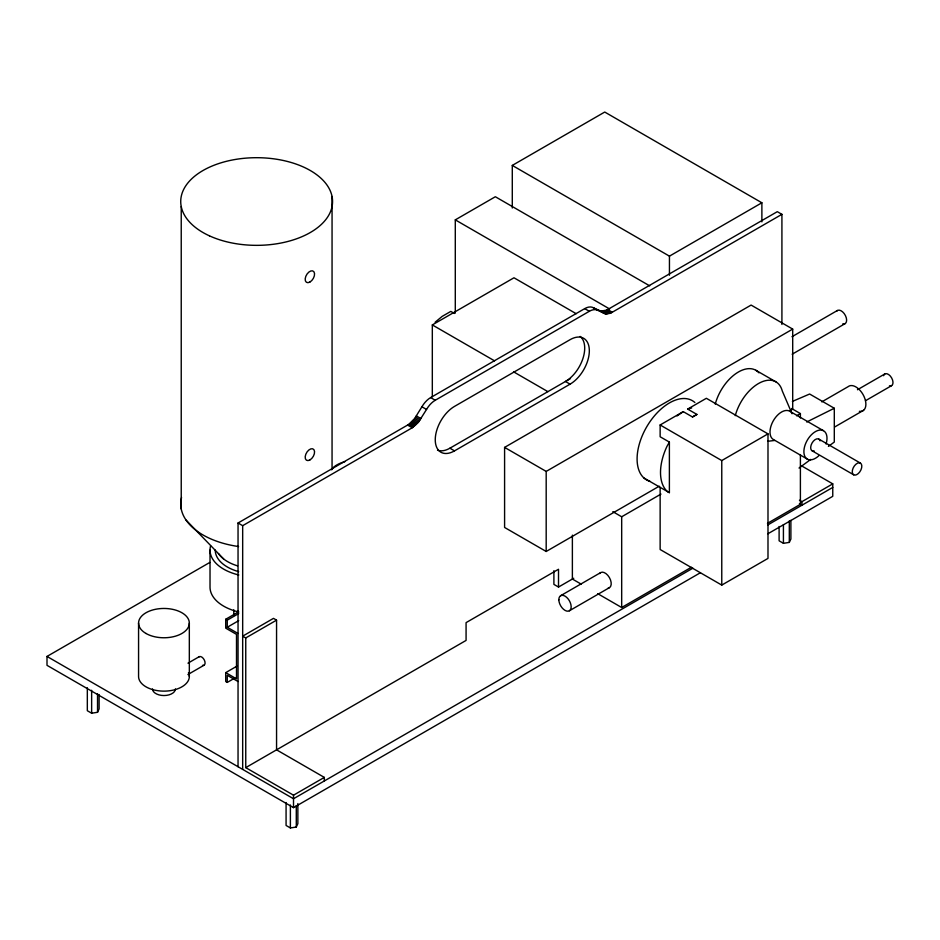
<?xml version="1.0" encoding="UTF-8"?>
<svg xmlns="http://www.w3.org/2000/svg" width="940" height="940" viewBox="0 0 940 940"><rect width="100%" height="100%" fill="white"/><g stroke="black" fill="none" stroke-linecap="round" stroke-linejoin="round"><path stroke-width="1.41" d="M87.326 687.763L87.326 710.722L91.638 713.202L97.537 712.297L99.111 708.889L99.111 694.543M286.077 802.513L286.077 825.461L290.389 827.952L296.288 827.047L297.863 823.64L297.863 803.559M779.107 526.471L779.107 540.817L783.42 543.308L789.306 542.404L790.893 538.996L790.893 520.349M669.386 442.094L666.977 446.347A45.755 26.414 -60 0 0 667.423 491.573L669.386 492.654L669.386 442.094L660.139 436.759L660.139 424.974L683.251 411.638L692.498 416.972L696.904 414.423L687.669 409.088L706.363 398.29L767.992 433.869L767.992 558.407L721.767 585.091L660.139 549.512L660.139 487.32M238.043 766.735L238.043 523.004L408.712 424.422L414.704 418.441L421.919 406.785A17.425 10.07 -60 0 1 430.637 397.585L584.704 308.626A17.425 10.07 -60 0 1 593.422 307.768L600.637 311.093L606.629 310.141L777.298 211.676L781.916 214.344L781.916 324.464M238.043 523.004L242.673 525.672L412.249 427.759L418.418 422.295L426.537 409.452A17.425 10.07 -60 0 1 435.255 400.252L589.333 311.293A17.425 10.07 -60 0 1 598.04 310.435L605.266 313.76L611.259 312.82L781.916 214.344M677 415.962L683.251 411.638M435.126 322.232L442.2 316.369L450.812 311.399L454.373 313.455M799.024 468.038L810.785 459.378M828.422 446.394L834.297 442.059L834.297 408.254L809.645 394.024L792.397 401.415M692.498 416.972L696.904 414.423M512.288 207.999L512.288 165.417L604.737 112.048L761.882 202.782L761.882 221.863M455.289 313.114L455.289 219.866L495.345 196.742L649.693 285.854M432.318 396.715L432.318 324.923L513.98 277.782L576.197 313.702M512.288 165.417L669.445 256.15L761.882 202.782M700.488 572.683L293.515 807.648L47 665.332L47 656.437L209.796 562.449M437.511 450.154A27.236 15.722 -60 0 0 449.896 448.204L570.486 378.585M454.514 450.871L570.063 384.166A27.236 15.722 -60 0 0 589.333 350.808A27.236 15.722 -60 0 0 570.063 339.681L454.514 406.397A27.236 15.722 -60 0 0 435.255 439.755A27.236 15.722 -60 0 0 454.514 450.871L449.896 448.204M659.281 486.18L546.187 551.475L504.592 527.457L504.592 447.393L751.107 305.077L792.702 329.094L792.702 409.147L790.164 410.615M234.894 678.01L227.257 682.417L225.718 681.524L225.718 672.629L236.504 678.856L236.504 634.383L225.718 628.155L225.718 619.26L238.443 611.917M225.718 619.26L227.257 620.153L238.713 613.538M227.257 620.153L227.257 627.262L238.713 620.659M187.976 663.17L199.162 656.707M276.56 620.153L273.481 618.367L242.673 636.157L245.751 637.943L276.56 620.153L276.56 749.838L324.323 777.404L324.323 780.964M187.894 674.544L204.074 665.203M504.592 447.393L546.187 471.41L792.702 329.094M791.974 336.72L837.352 310.517M225.718 672.629L237.162 666.025M792.161 354.215L845.107 323.642M612.833 511.666L621.681 516.777L660.973 494.088M796.603 415.786L800.398 413.588L800.398 417.983M821.783 401.873L848.139 386.657A14.159 8.178 60 0 1 864.025 396.469A14.159 8.178 60 0 1 859.372 411.332M660.139 424.974L721.767 460.565L767.992 433.869M857.468 389.748L884.846 373.944M865.47 400.734L891.602 385.647M834.72 426.96L863.602 410.287M245.751 637.943L245.751 767.627L466.076 640.422L466.076 622.633L558.513 569.264L558.513 587.053L553.895 584.386L553.895 570.697M558.513 587.053L573.741 578.253M560.581 595.737L600.637 572.613M569.417 610.765L609.473 587.629M245.751 767.627L293.515 795.193L324.323 777.404M799.435 500.209L801.949 501.655L832.758 483.865L832.758 496.32L767.898 533.767M597.664 593.645L621.681 607.51L691.394 567.255M767.451 523.357L800.398 504.322L800.398 454.572M692.862 568.195L293.515 798.753L47 656.437M767.898 524.873L832.758 487.425M806.708 421.99L834.297 408.254M687.669 409.088L691.664 407.96M767.627 441.306L774.701 440.449M755.842 370.266L775.876 381.828M791.55 408.489L800.398 413.588M823.334 430.637L789.447 411.062A16.344 9.435 -60 0 0 773.115 421.12A16.344 9.435 -60 0 0 773.655 439.673L807.554 459.237M455.289 219.866L609.637 308.978M607.71 309.577L612.328 312.245M606.629 310.141L611.259 312.82M605.572 310.599L610.189 313.267M604.514 310.94L609.144 313.607M603.492 311.152L608.11 313.819M602.505 311.257L607.123 313.925M601.541 311.234L606.171 313.901M600.637 311.093L605.266 313.76M598.991 310.447L604.408 313.49M593.422 307.768L598.04 310.435M818.822 439.086L860.417 463.103A6.756 3.901 -60 0 1 858.279 473.572A6.756 3.901 -60 0 1 852.427 470.188A6.756 3.901 -60 0 1 860.417 463.103M584.704 308.626L589.333 311.293M812.066 450.789L853.673 474.806M801.338 465.723L832.758 483.865M799.4 503.746L801.949 505.215L801.949 501.655M570.063 384.166L565.445 381.487A27.236 15.722 -60 0 0 582.906 358.575A27.236 15.722 -60 0 0 580.192 336.438M432.318 324.923L494.546 360.843M513.593 371.84L547.879 391.639M644.006 478.049L669.386 492.654M430.637 397.585L435.255 400.252M421.919 406.785L426.537 409.452M416.349 415.891L420.967 418.559M415.551 417.184L420.18 419.863M414.704 418.441L419.322 421.108M413.8 419.628L418.418 422.295M412.836 420.756L417.466 423.423M411.849 421.802L416.467 424.469M410.827 422.765L415.445 425.432M409.77 423.646L414.399 426.314M408.712 424.422L413.33 427.089M407.631 425.091L412.249 427.759M581.226 584.151L572.378 579.04L572.378 535.142M227.257 627.262L238.043 633.49M238.043 681.524L227.257 675.296L227.257 682.417M186.05 520.079L223.673 559.006M792.032 413.753L782.256 390.911A34.862 20.128 -60 0 0 759.508 382.968A34.862 20.128 -60 0 0 735.268 415.668M789.306 520.878L789.306 542.404M783.42 524.661L783.42 543.308M721.767 460.565L721.767 585.091M669.445 256.15L669.445 275.232M621.681 516.777L621.681 607.51M546.187 471.41L546.187 551.475M332.055 196.507L332.055 469.577M296.288 805.521L296.288 827.047M293.515 795.193L293.515 807.648M290.389 805.004L290.389 827.952M242.673 525.672L242.673 769.402M238.114 610.859L238.114 613.726M233.802 609.802L233.802 615.547M210.02 550.111L210.02 587.112A46.624 26.919 0 0 0 238.795 611.987M189.328 623.102L189.328 676.483M181.232 206.542L181.232 508.975M138.568 623.102L138.568 676.483A25.38 14.652 0 0 0 167.261 691.006A25.38 14.652 0 0 0 188.47 672.688M97.537 693.65L97.537 712.297M91.638 690.254L91.638 713.202M715.246 404.106A34.862 20.128 -60 0 1 735.456 373.909A34.862 20.128 -60 0 1 758.909 372.816M818.811 455.759A16.344 9.435 -60 0 1 803.911 452.434A16.344 9.435 -60 0 1 817.4 430.661A16.344 9.435 -60 0 1 826.072 444.032M814.205 450.977A6.756 3.901 -60 0 1 812.066 442.987A6.756 3.901 -60 0 1 820.056 440.848M650.045 481.374A45.755 26.414 -60 0 1 646.309 427.524A45.755 26.414 -60 0 1 694.883 402.508M836.518 311.34A7.626 4.406 60 0 1 845.459 315.64A7.626 4.406 60 0 1 842.71 323.924M237.562 565.868A41.054 23.7 0 0 1 218.468 553.59M238.572 546.528A75.917 43.828 0 0 1 181.549 497.542M238.795 574.975A46.624 26.919 0 0 1 210.595 545.893M238.678 571.638A41.395 23.899 0 0 1 215.248 550.111M175.392 688.938A11.445 6.604 0 0 1 163.948 695.541A11.445 6.604 0 0 1 152.503 688.938M198.622 657.225A4.9 2.832 60 0 1 204.368 660.103A4.9 2.832 60 0 1 202.511 665.344M883.612 375.706A6.756 3.901 60 0 1 891.602 377.845A6.756 3.901 60 0 1 889.463 385.835M599.673 573.541A8.719 5.029 60 0 1 609.355 577.501A8.719 5.029 60 0 1 608.215 588.052M331.327 469.741A26.144 15.099 0 0 1 344.839 461.728M209.467 235.858A75.917 43.828 0 0 0 331.738 207.94A75.917 43.828 0 0 0 228.737 160.763A75.917 43.828 0 0 0 209.467 235.858M309.871 282.071A6.533 3.83 -59.2 0 0 313.937 271.789A6.533 3.83 -59.2 0 0 305.805 276.337A6.533 3.83 -59.2 0 0 309.871 282.071M309.871 459.977A6.533 3.83 -59.2 0 0 313.937 449.696A6.533 3.83 -59.2 0 0 305.805 454.243A6.533 3.83 -59.2 0 0 309.871 459.977M145.994 633.466A25.38 14.652 0 0 0 188.47 626.898A25.38 14.652 0 0 0 157.38 608.956A25.38 14.652 0 0 0 145.994 633.466M558.842 599.79A8.719 5.029 60 0 0 568.16 611.188A8.719 5.029 60 0 0 568.007 598.768A8.719 5.029 60 0 0 558.842 599.79"/></g></svg>
